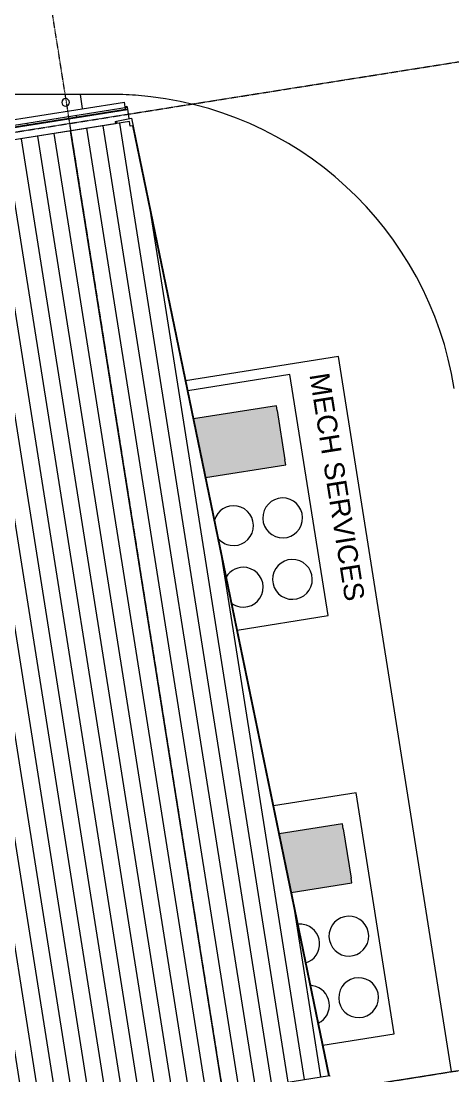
# Model space of a CAD drawing. Header units: millimetres. Extents: x -2355745 to -2216356, y 3958910 to 4068440.
# Drawn here: x -2238379 to -2229701, y 4033441 to 4054615 of the extents above; entities that cross this region are included whole.
import ezdxf

# ---------------------------------------------------------------- set-up
doc = ezdxf.new("R2010")
doc.units = ezdxf.units.MM
doc.linetypes.add('Grid Line', pattern=[21, 12, -3, 3, -3])
for name, color, linetype, lineweight in [('A-FLOR', 192, 'Continuous', 5), ('A-GENM', 13, 'Continuous', 5), ('A-ROOF', 132, 'Continuous', 5), ('A-ROOF-OTLN', 132, 'Continuous', 5), ('A-ROOF-PATT', 132, 'Continuous', 5), ('A-WALL', 113, 'Continuous', 5), ('C-TOPO', 7, 'Continuous', 5), ('G-ANNO-TEXT', 231, 'Continuous', 5), ('Q-SPCQ', 91, 'Continuous', 5), ('S-GRID', 1, 'Continuous', 5)]:
    doc.layers.add(name, color=color, linetype=linetype, lineweight=lineweight)
doc.styles.add('Arial_1', font='arial.ttf', dxfattribs={"height": 400})

# ---------------------------------------------------------------- blocks, each defined once
blk = doc.blocks.new('Mechanical - Condensers - Mechanical - Condensers-1249279-ROOF - Part B')
at = {"layer": 'A-GENM'}
for points in [[(-2234893, 4046533), (-2233233, 4046796), (-2233249, 4046895), (-2234913, 4046630), (-2234896, 4046546)], [(-2234691, 4045553), (-2233077, 4045809), (-2233233, 4046796), (-2234893, 4046533), (-2234724, 4045712)], [(-2234671, 4045455), (-2233062, 4045712), (-2233077, 4045809), (-2234691, 4045553), (-2234671, 4045457)], [(-2233172, 4038200), (-2231904, 4038401), (-2231919, 4038500), (-2233192, 4038297), (-2233175, 4038216)], [(-2232969, 4037220), (-2231747, 4037413), (-2231904, 4038401), (-2233172, 4038200), (-2233032, 4037523)], [(-2232949, 4037122), (-2231731, 4037315), (-2231747, 4037413), (-2232969, 4037220), (-2232949, 4037123)]]:
    blk.add_hatch(color=256, dxfattribs=at).paths.add_polyline_path(points)
for p, q in [((-2232977, 4047519), (-2235030, 4047194)), ((-2232210, 4042680), (-2232977, 4047519)), ((-2233249, 4046895), (-2234914, 4046631)), ((-2233233, 4046796), (-2233249, 4046895)), ((-2233233, 4046796), (-2233077, 4045809)), ((-2233061, 4045710), (-2233077, 4045809)), ((-2234671, 4045455), (-2233061, 4045710)), ((-2234037, 4042390), (-2232210, 4042680)), ((-2231647, 4039124), (-2233308, 4038861)), ((-2230881, 4034284), (-2231647, 4039124)), ((-2231919, 4038500), (-2233192, 4038298)), ((-2231904, 4038401), (-2231919, 4038500)), ((-2231904, 4038401), (-2231747, 4037413)), ((-2231731, 4037315), (-2231747, 4037413)), ((-2232949, 4037122), (-2231731, 4037315)), ((-2232315, 4034057), (-2230881, 4034284))]:
    blk.add_line(p, q, dxfattribs=at)
for centre, start, end in [((-2233122, 4044642), 80.0003, 260.0003), ((-2233122, 4044642), 260.0003, 80.0003), ((-2234109, 4044486), 80.0003, 164.2215), ((-2234109, 4044486), 260.0003, 80.0003), ((-2234109, 4044486), 219.448, 260.0003), ((-2232926, 4043408), 80.0003, 260.0003), ((-2232926, 4043408), 260.0003, 80.0003), ((-2233914, 4043251), 80.0003, 149.3184), ((-2233914, 4043251), 260.0003, 80.0003), ((-2233914, 4043251), 233.864, 260.0003), ((-2232779, 4036090), 80.0003, 95.4821), ((-2232779, 4036090), 287.8537, 80.0003), ((-2231792, 4036247), 80.0003, 260.0003), ((-2231792, 4036247), 260.0003, 80.0003), ((-2232584, 4034856), 80.0003, 86.9531), ((-2232584, 4034856), 296.3932, 80.0003), ((-2231596, 4035012), 80.0003, 260.0003), ((-2231596, 4035012), 260.0003, 80.0003)]:
    blk.add_arc(centre, 400, start, end, dxfattribs=at)
blk = doc.blocks.new('Ridge Capping - Ridge Capping-1882401-ROOF - Part B')
at = {"layer": 'A-ROOF'}
for p, q in [((-2323027, 4019089), (-2232178, 4033447)), ((-2232178, 4033447), (-2232177, 4033439))]:
    blk.add_line(p, q, dxfattribs=at)
blk = doc.blocks.new('Roof Gutters3 - Roof Gutters-1885272-ROOF - Part B')
at = {"layer": 'A-ROOF'}
for p, q in [((-2236490, 4052600), (-2236463, 4052607)), ((-2236490, 4052600), (-2236480, 4052554)), ((-2236463, 4052607), (-2236161, 4052668)), ((-2236463, 4052607), (-2236453, 4052559)), ((-2236161, 4052668), (-2232189, 4033445))]:
    blk.add_line(p, q, dxfattribs=at)
blk = doc.blocks.new('Generic Models 19 - Generic Models 13-2245973-ROOF - Part B')
at = {"layer": 'A-GENM'}
for p, q in [((-2242405, 4051807), (-2236270, 4052779)), ((-2236246, 4052631), (-2242382, 4051659)), ((-2236246, 4052631), (-2236270, 4052779))]:
    blk.add_line(p, q, dxfattribs=at)
blk = doc.blocks.new('Bollard_Typical - 150mm Diameter - BOL001 _fixed_-1895789-ROOF - Part B')
at = {"layer": 'Q-SPCQ'}
for start, end in [(360, 180), (180, 0)]:
    blk.add_arc((1.2, -75), 75, start, end, dxfattribs=at)

msp = doc.modelspace()

# ---------------------------------------------------------------- hatches: boundary and pattern name
at = {"layer": 'A-ROOF-PATT'}
h = msp.add_hatch(dxfattribs=at)
h.set_pattern_fill('FP_4', color=256, style=0, pattern_type=2)
h.set_pattern_definition([(279, (-407230.8, -207712.5), (328.900217, 52.092677), [])])
h.paths.add_polyline_path([(-2323027, 4019089), (-2232192, 4033447), (-2236132, 4052512), (-2236188, 4052503), (-2236203, 4052598), (-2326114, 4038357), (-2325863, 4036765), (-2325828, 4036774), (-2323027, 4019089)])
h.paths.add_polyline_path([(-2322033, 4028611), (-2322027, 4028611), (-2322026, 4028611)])
h.paths.add_polyline_path([(-2320898, 4028794), (-2320893, 4028794), (-2320891, 4028794)])
h.paths.add_polyline_path([(-2319764, 4028977), (-2319758, 4028977), (-2319756, 4028977)])
h.paths.add_polyline_path([(-2318134, 4029240), (-2318134, 4029239), (-2318126, 4029240)])
h.paths.add_polyline_path([(-2243219, 4041298), (-2243214, 4041297), (-2243212, 4041298)])
h.paths.add_polyline_path([(-2242084, 4041480), (-2242079, 4041480), (-2242077, 4041480)])
h.paths.add_polyline_path([(-2240950, 4041662), (-2240944, 4041662), (-2240942, 4041662)])
h.paths.add_polyline_path([(-2240000, 4041815), (-2239999, 4041814), (-2239991, 4041816)])
h.paths.add_polyline_path([(-2239320, 4041924), (-2239320, 4041923), (-2239312, 4041925)])
h.paths.add_polyline_path([(-2323536, 4028193), (-2323578, 4028456), (-2323033, 4028543), (-2323018, 4028452), (-2322969, 4028460), (-2322780, 4028491), (-2317801, 4029295), (-2317807, 4029338), (-2317760, 4029346), (-2317760, 4029346), (-2317748, 4029350), (-2317748, 4029352), (-2317583, 4029378), (-2317583, 4029379), (-2317569, 4029377), (-2317522, 4029383), (-2317515, 4029340), (-2312168, 4030201), (-2312174, 4030245), (-2312127, 4030252), (-2312126, 4030253), (-2312115, 4030256), (-2312115, 4030259), (-2311950, 4030285), (-2311950, 4030285), (-2311936, 4030283), (-2311889, 4030289), (-2311882, 4030247), (-2306535, 4031107), (-2306541, 4031151), (-2306494, 4031159), (-2306494, 4031159), (-2306482, 4031163), (-2306482, 4031165), (-2306317, 4031191), (-2306317, 4031192), (-2306303, 4031190), (-2306256, 4031196), (-2306249, 4031153), (-2300903, 4032014), (-2300908, 4032058), (-2300862, 4032066), (-2300862, 4032066), (-2300850, 4032070), (-2300849, 4032072), (-2300684, 4032098), (-2300684, 4032098), (-2300670, 4032096), (-2300623, 4032102), (-2300616, 4032060), (-2295270, 4032921), (-2295275, 4032965), (-2295229, 4032972), (-2295229, 4032972), (-2295217, 4032976), (-2295216, 4032979), (-2295051, 4033005), (-2295051, 4033005), (-2295037, 4033003), (-2294990, 4033009), (-2294983, 4032967), (-2289637, 4033827), (-2289642, 4033871), (-2289596, 4033879), (-2289596, 4033879), (-2289584, 4033883), (-2289583, 4033885), (-2289418, 4033911), (-2289418, 4033912), (-2289405, 4033910), (-2289357, 4033916), (-2289350, 4033873), (-2284004, 4034734), (-2284009, 4034778), (-2283963, 4034786), (-2283963, 4034786), (-2283951, 4034790), (-2283950, 4034792), (-2283786, 4034818), (-2283785, 4034818), (-2283772, 4034816), (-2283724, 4034822), (-2283717, 4034780), (-2278371, 4035641), (-2278376, 4035685), (-2278330, 4035692), (-2278330, 4035692), (-2278318, 4035696), (-2278317, 4035699), (-2278153, 4035725), (-2278152, 4035725), (-2278139, 4035723), (-2278091, 4035729), (-2278085, 4035687), (-2272738, 4036547), (-2272743, 4036591), (-2272697, 4036599), (-2272697, 4036599), (-2272685, 4036603), (-2272684, 4036605), (-2272520, 4036631), (-2272519, 4036632), (-2272506, 4036630), (-2272458, 4036636), (-2272452, 4036593), (-2267105, 4037454), (-2267110, 4037498), (-2267064, 4037506), (-2267064, 4037506), (-2267052, 4037510), (-2267051, 4037512), (-2266887, 4037538), (-2266886, 4037538), (-2266873, 4037536), (-2266826, 4037542), (-2266819, 4037500), (-2261472, 4038361), (-2261478, 4038405), (-2261431, 4038412), (-2261431, 4038412), (-2261419, 4038416), (-2261419, 4038419), (-2261254, 4038445), (-2261253, 4038445), (-2261240, 4038443), (-2261193, 4038449), (-2261186, 4038407), (-2255839, 4039267), (-2255845, 4039311), (-2255798, 4039319), (-2255798, 4039319), (-2255786, 4039323), (-2255786, 4039325), (-2255621, 4039351), (-2255620, 4039352), (-2255607, 4039350), (-2255560, 4039356), (-2255553, 4039313), (-2250206, 4040174), (-2250212, 4040218), (-2250165, 4040226), (-2250165, 4040226), (-2250153, 4040230), (-2250153, 4040232), (-2249988, 4040258), (-2249988, 4040258), (-2249974, 4040256), (-2249927, 4040262), (-2249920, 4040220), (-2244573, 4041080), (-2244579, 4041125), (-2244532, 4041132), (-2244532, 4041132), (-2244520, 4041136), (-2244520, 4041139), (-2244355, 4041165), (-2244355, 4041165), (-2244341, 4041163), (-2244294, 4041169), (-2244285, 4041127), (-2244238, 4041134), (-2244037, 4041166), (-2243499, 4041252), (-2243433, 4041263), (-2243002, 4041332), (-2242836, 4041359), (-2242831, 4041360), (-2239070, 4041965), (-2239084, 4042056), (-2238539, 4042143), (-2238497, 4041880), (-2239042, 4041793), (-2239068, 4041958), (-2239195, 4041937), (-2244286, 4041119), (-2244264, 4040973), (-2244312, 4040966), (-2244324, 4040971), (-2244324, 4040968), (-2244343, 4040965), (-2244489, 4040942), (-2244489, 4040942), (-2244502, 4040935), (-2244549, 4040929), (-2244572, 4041073), (-2249919, 4040212), (-2249897, 4040067), (-2249945, 4040060), (-2249957, 4040064), (-2249957, 4040062), (-2249976, 4040058), (-2250122, 4040036), (-2250122, 4040035), (-2250135, 4040029), (-2250182, 4040023), (-2250205, 4040166), (-2255552, 4039305), (-2255530, 4039160), (-2255578, 4039153), (-2255590, 4039157), (-2255590, 4039155), (-2255609, 4039152), (-2255755, 4039129), (-2255755, 4039128), (-2255768, 4039122), (-2255815, 4039116), (-2255838, 4039259), (-2261184, 4038399), (-2261163, 4038253), (-2261211, 4038246), (-2261223, 4038251), (-2261223, 4038248), (-2261242, 4038245), (-2261388, 4038222), (-2261388, 4038222), (-2261400, 4038215), (-2261448, 4038209), (-2261471, 4038353), (-2266817, 4037492), (-2266796, 4037347), (-2266844, 4037340), (-2266855, 4037344), (-2266856, 4037342), (-2266875, 4037338), (-2267021, 4037316), (-2267021, 4037315), (-2267033, 4037309), (-2267081, 4037303), (-2267104, 4037446), (-2272450, 4036585), (-2272429, 4036440), (-2272476, 4036433), (-2272488, 4036437), (-2272489, 4036435), (-2272508, 4036432), (-2272654, 4036409), (-2272654, 4036408), (-2272666, 4036402), (-2272714, 4036396), (-2272737, 4036539), (-2278083, 4035679), (-2278062, 4035534), (-2278109, 4035527), (-2278121, 4035531), (-2278122, 4035528), (-2278141, 4035525), (-2278287, 4035502), (-2278287, 4035502), (-2278299, 4035495), (-2278347, 4035489), (-2278370, 4035633), (-2283716, 4034772), (-2283694, 4034627), (-2283742, 4034620), (-2283754, 4034624), (-2283755, 4034622), (-2283774, 4034619), (-2283919, 4034596), (-2283919, 4034595), (-2283932, 4034589), (-2283979, 4034583), (-2284002, 4034726), (-2289349, 4033865), (-2289327, 4033720), (-2289375, 4033713), (-2289387, 4033717), (-2289388, 4033715), (-2289407, 4033712), (-2289552, 4033689), (-2289552, 4033689), (-2289565, 4033682), (-2289612, 4033676), (-2289635, 4033819), (-2294982, 4032959), (-2294960, 4032814), (-2295008, 4032807), (-2295020, 4032811), (-2295021, 4032808), (-2295040, 4032805), (-2295185, 4032782), (-2295185, 4032782), (-2295198, 4032775), (-2295245, 4032770), (-2295268, 4032913), (-2300615, 4032052), (-2300593, 4031907), (-2300641, 4031900), (-2300653, 4031904), (-2300654, 4031902), (-2300673, 4031899), (-2300818, 4031876), (-2300818, 4031875), (-2300831, 4031869), (-2300878, 4031863), (-2300901, 4032006), (-2306248, 4031146), (-2306226, 4031000), (-2306274, 4030993), (-2306286, 4030997), (-2306287, 4030995), (-2306306, 4030992), (-2306451, 4030969), (-2306451, 4030969), (-2306464, 4030962), (-2306511, 4030956), (-2306534, 4031099), (-2311881, 4030239), (-2311859, 4030094), (-2311907, 4030087), (-2311919, 4030091), (-2311919, 4030088), (-2311938, 4030085), (-2312084, 4030062), (-2312084, 4030062), (-2312097, 4030055), (-2312144, 4030050), (-2312167, 4030193), (-2317514, 4029332), (-2317492, 4029187), (-2317540, 4029180), (-2317552, 4029184), (-2317552, 4029182), (-2317571, 4029179), (-2317717, 4029156), (-2317717, 4029155), (-2317730, 4029149), (-2317777, 4029143), (-2317800, 4029286), (-2323017, 4028443), (-2322991, 4028280), (-2323534, 4028193)])
h.paths.add_polyline_path([(-2318158, 4029235), (-2318156, 4029237), (-2318156, 4029236)])
h.paths.add_polyline_path([(-2239344, 4041920), (-2239341, 4041921), (-2239341, 4041920)])

# ---------------------------------------------------------------- linework, layer by layer
at = {"layer": 'A-FLOR'}
for p, q in [((-2236588, 4053144), (-2256858, 4053144)), ((-2237143, 4052857), (-2237188, 4053144)), ((-2232001, 4047883), (-2235072, 4047396)), ((-2229727, 4033527), (-2232001, 4047883)), ((-2232127, 4033146), (-2229727, 4033527))]:
    msp.add_line(p, q, dxfattribs=at)
msp.add_open_spline([(-2236077, 4053125), (-2236247, 4053138), (-2236417, 4053144), (-2236588, 4053144)], degree=3, dxfattribs=at)
at = {"layer": 'A-ROOF'}
for p, q in [((-2236203, 4052598), (-2326114, 4038357)), ((-2236188, 4052503), (-2236203, 4052598)), ((-2236132, 4052512), (-2236188, 4052503)), ((-2232192, 4033444), (-2236132, 4052512))]:
    msp.add_line(p, q, dxfattribs=at)
at = {"layer": 'A-ROOF-OTLN'}
for p, q in [((-2326103, 4038607), (-2236242, 4052840)), ((-2236289, 4052899), (-2236252, 4052904)), ((-2236252, 4052904), (-2236249, 4052885)), ((-2236242, 4052845), (-2236213, 4052658)), ((-2326066, 4038370), (-2236481, 4052559))]:
    msp.add_line(p, q, dxfattribs=at)
at = {"layer": 'A-WALL'}
for p, q in [((-2241224, 4052097), (-2236249, 4052885)), ((-2236242, 4052845), (-2241218, 4052057)), ((-2236286, 4052879), (-2236279, 4052839)), ((-2236249, 4052885), (-2236242, 4052845)), ((-2237273, 4052722), (-2237267, 4052683)), ((-2238261, 4052566), (-2238255, 4052526))]:
    msp.add_line(p, q, dxfattribs=at)
at = {"layer": 'C-TOPO'}
msp.add_arc((-2236588, 4046144), 7000, 9.0003, 85.8096, dxfattribs=at)
at = {"layer": 'S-GRID', "linetype": 'Grid Line'}
for p, q in [((-2229896, 4005190), (-2239390, 4065128)), ((-2326008, 4038526), (-2226640, 4054265)), ((-2322866, 4018774), (-2223511, 4034511))]:
    msp.add_line(p, q, dxfattribs=at)

# ---------------------------------------------------------------- block references
at = {"layer": 'A-GENM'}
for name, p in [('Generic Models 19 - Generic Models 13-2245973-ROOF - Part B', (-33, 211)), ('Mechanical - Condensers - Mechanical - Condensers-1249279-ROOF - Part B', (0, 0))]:
    msp.add_blockref(name, p, dxfattribs=at)
at = {"layer": 'A-ROOF'}
for name in ['Roof Gutters3 - Roof Gutters-1885272-ROOF - Part B', 'Ridge Capping - Ridge Capping-1882401-ROOF - Part B']:
    msp.add_blockref(name, (0, 0), dxfattribs=at)
at = {"layer": 'Q-SPCQ'}
msp.add_blockref('Bollard_Typical - 150mm Diameter - BOL001 _fixed_-1895789-ROOF - Part B', (-2237485, 4053058), dxfattribs=at)

# ---------------------------------------------------------------- texts
at = {"layer": 'G-ANNO-TEXT', "color": 7, "insert": (-2232191, 4047581), "char_height": 400, "width": 5916.45, "attachment_point": 1, "rotation": 279.0003, "style": 'Arial_1'}
msp.add_mtext('MECH SERVICES ', dxfattribs=at)

doc.saveas('drawing.dxf')
